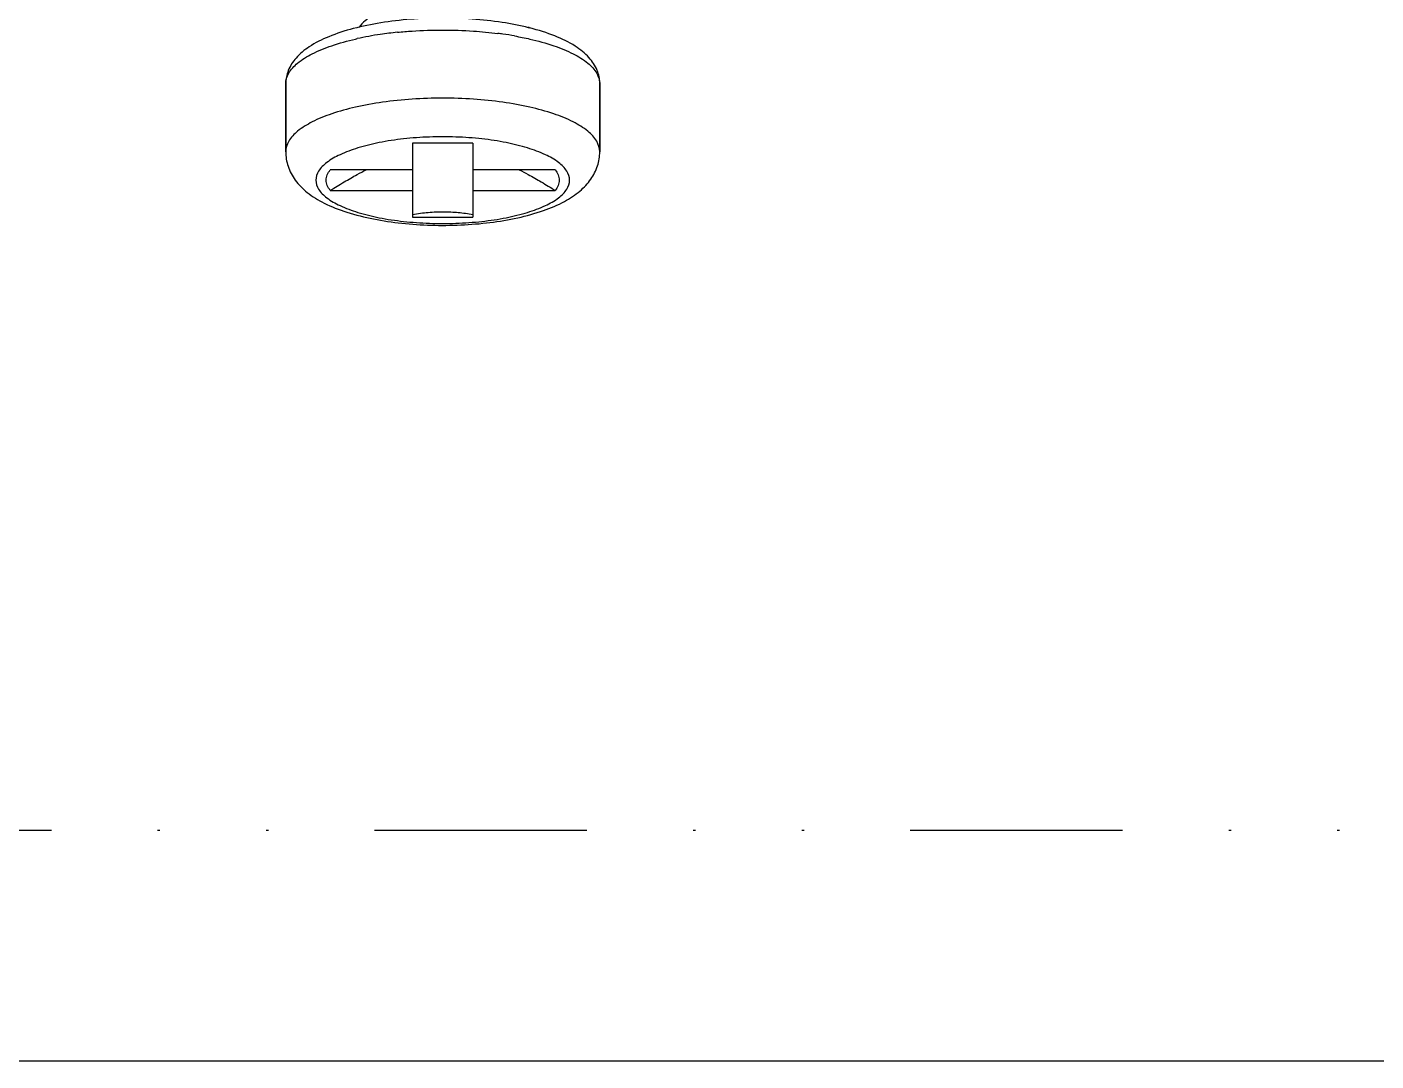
# Model space of a CAD drawing. Header units: millimetres. Extents: x 14276 to 15242, y -9916 to -8542.
# Drawn here: x 14906.7 to 14963.2, y -9916 to -9872.7 of the extents above; entities that cross this region are included whole.
import ezdxf

# ---------------------------------------------------------------- set-up
doc = ezdxf.new("R2010")
doc.units = ezdxf.units.MM
doc.linetypes.add('DIVIDE', pattern=[31.75, 12.7, -6.35, 0, -6.35, 0, -6.35])

# ---------------------------------------------------------------- blocks, each defined once
blk = doc.blocks.new('u9')
at = {"color": 7, "linetype": 'Continuous'}
for p, q in [((-163.624, 647.612), (-166.153, 647.612)), ((-166.153, 644.515), (-166.153, 647.612)), ((-163.624, 644.515), (-163.624, 647.612)), ((-166.153, 646.496), (-169.599, 646.496)), ((-160.179, 646.496), (-163.624, 646.496)), ((-169.599, 645.631), (-166.153, 645.631)), ((-163.624, 645.631), (-160.179, 645.631)), ((-171.464, 642.024), (-171.464, 644.876)), ((-171.464, 644.876), (-171.464, 642.024)), ((-158.313, 642.024), (-158.313, 644.876)), ((-158.313, 644.876), (-158.313, 642.024)), ((-166.153, 644.515), (-163.624, 644.515))]:
    blk.add_line(p, q, dxfattribs=at)
at = {"color": 2, "linetype": 'DIVIDE', "ltscale": 0.7}
blk.add_lwpolyline([(-469.301, 537.97), (-469.301, 644.036, -0.414214), (-440.029, 673.308), (-42.765, 673.308, -0.414214), (-13.493, 644.036), (-13.493, 537.97, -0.414214), (-42.765, 508.697), (-440.029, 508.697, -0.414214)], format="xyb", close=True, dxfattribs=at)
at = {"color": 7, "linetype": 'Continuous'}
for centre, radius, start, end in [((-165.324, 654.678), 14.878, 260.0273, 261.959), ((-164.268, 653.55), 13.736, 278.354, 282.4417), ((-165.894, 650.128), 10.768, 255.7681, 256.0679), ((-168.216, 639.647), 0.277, 173.2164, 179.952), ((-165.157, 655.821), 16.033, 261.9409, 262.6871), ((-164.639, 655.939), 16.153, 275.8548, 278.4228)]:
    blk.add_arc(centre, radius, start, end, dxfattribs=at)
for points, start_tangent, end_tangent in [([(-158.313, 644.876), (-158.411, 645.479), (-158.715, 646.062), (-159.215, 646.577), (-159.923, 647.024), (-160.875, 647.407), (-161.99, 647.69), (-163.174, 647.867), (-164.404, 647.95), (-165.647, 647.939), (-166.867, 647.837), (-168.031, 647.639), (-169.111, 647.336), (-169.988, 646.954), (-170.633, 646.519), (-171.091, 646.022), (-171.37, 645.465), (-171.464, 644.876)], (0, 1), (0, -1)), ([(-159.577, 646.064), (-159.692, 646.439), (-160.034, 646.801), (-160.589, 647.13), (-161.332, 647.413), (-162.231, 647.637), (-163.246, 647.791), (-164.333, 647.87), (-165.444, 647.87), (-166.531, 647.791), (-167.546, 647.637), (-168.445, 647.413), (-169.188, 647.13), (-169.743, 646.801), (-170.085, 646.439), (-170.2, 646.064)], (0, 1), (0, -1)), ([(-163.624, 647.498), (-163.957, 647.448), (-164.283, 647.413), (-164.604, 647.393), (-164.92, 647.387), (-165.232, 647.396), (-165.54, 647.417), (-165.847, 647.451), (-166.153, 647.498)], (-0.985345, -0.170572), (-0.985345, 0.170572)), ([(-169.765, 646.064), (-169.724, 646.281), (-169.599, 646.496)], (0, 1), (0.617473, 0.786592)), ([(-168.092, 645.629), (-168.466, 645.826), (-169.016, 646.139), (-169.599, 646.496)], (-0.892342, 0.45136), (-0.846389, 0.532566)), ([(-160.179, 646.496), (-160.762, 646.139), (-161.312, 645.825), (-161.685, 645.629)], (-0.846389, -0.532566), (-0.892343, -0.451357)), ([(-160.179, 646.496), (-160.054, 646.282), (-160.012, 646.064)], (0.617473, -0.786592), (0, -1)), ([(-170.2, 646.064), (-170.085, 645.689), (-169.743, 645.327), (-169.188, 644.997), (-168.445, 644.715), (-167.546, 644.491), (-166.531, 644.336), (-165.444, 644.257), (-164.333, 644.257), (-163.246, 644.336), (-162.231, 644.491), (-161.332, 644.715), (-160.589, 644.997), (-160.034, 645.327), (-159.692, 645.689), (-159.577, 646.064)], (0, -1), (0, 1)), ([(-169.599, 645.631), (-169.724, 645.846), (-169.765, 646.064)], (-0.617473, 0.786592), (0, 1)), ([(-160.012, 646.064), (-160.053, 645.846), (-160.179, 645.631)], (0, -1), (-0.617473, -0.786592)), ([(-171.464, 644.876), (-171.338, 644.437), (-170.964, 644.015), (-170.356, 643.626), (-169.538, 643.285), (-168.542, 643.006), (-167.405, 642.798), (-166.171, 642.67), (-164.889, 642.627), (-163.606, 642.67), (-162.372, 642.798), (-161.235, 643.006), (-160.239, 643.285), (-159.421, 643.626), (-158.813, 644.015), (-158.439, 644.437), (-158.313, 644.876)], (0, -1), (0, 1)), ([(-167.9, 640.024), (-168.542, 640.154), (-169.538, 640.433), (-170.356, 640.774), (-170.964, 641.163), (-171.338, 641.585), (-171.464, 642.024)], (-0.984831, 0.173518), (0, 1)), ([(-171.464, 642.024), (-171.353, 641.465), (-171.011, 640.93), (-170.434, 640.451), (-169.589, 640.025), (-168.541, 639.69)], (0, -1), (0.969307, -0.245853)), ([(-168.487, 639.677), (-167.375, 639.457), (-166.124, 639.319), (-164.83, 639.275), (-163.538, 639.327), (-162.295, 639.474), (-161.143, 639.714), (-160.114, 640.055), (-159.3, 640.479), (-158.748, 640.95), (-158.421, 641.472), (-158.313, 642.024)], (0.97058, -0.240777), (0, 1)), ([(-158.313, 642.024), (-158.439, 641.585), (-158.813, 641.163), (-159.421, 640.774), (-160.239, 640.433), (-161.235, 640.154), (-161.309, 640.137)], (0, -1), (-0.97623, -0.216738)), ([(-162.991, 639.87), (-163.606, 639.818), (-164.889, 639.775), (-166.171, 639.818), (-167.198, 639.918)], (-0.994727, -0.10256), (-0.991862, 0.127315)), ([(-162.313, 638.995), (-162.071, 639.108), (-161.641, 639.384), (-161.392, 639.658)], (0.920435, 0.390896), (0.527098, 0.849805))]:
    blk.add_spline(points, degree=3, dxfattribs=dict(at, start_tangent=start_tangent, end_tangent=end_tangent))
at = {"layer": 'Defpoints', "color": 2}
blk.add_lwpolyline([(-482.95, 682.96), (0, 682.96), (0, 0), (-482.95, 0)], close=True, dxfattribs=at)

msp = doc.modelspace()

# ---------------------------------------------------------------- block references
at = {"rotation": 180}
msp.add_blockref('u9', (14759.208, -9233.039), dxfattribs=at)

doc.saveas('drawing.dxf')
